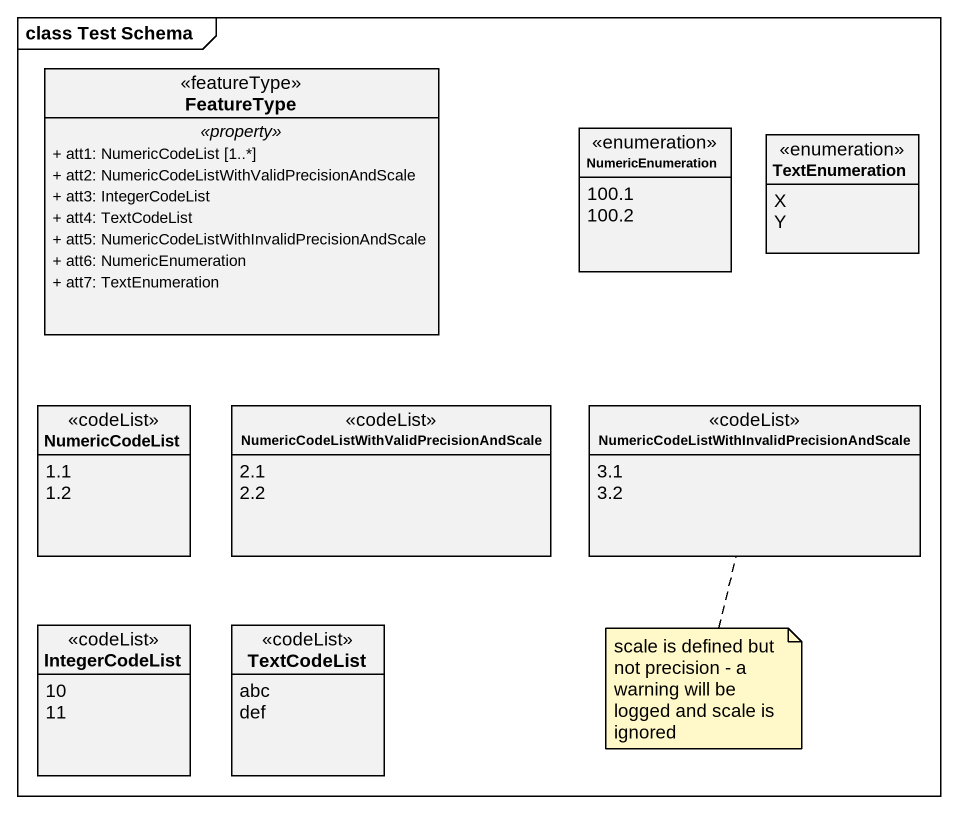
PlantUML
@startuml
mainframe class Test Schema
hide circle
hide empty members
skinparam classAttributeIconSize 0
class FeatureType <<featureType>> {
  .. <<property>> ..
  + att1: NumericCodeList [1..*]
  + att2: NumericCodeListWithValidPrecisionAndScale
  + att3: IntegerCodeList
  + att4: TextCodeList
  + att5: NumericCodeListWithInvalidPrecisionAndScale
  + att6: NumericEnumeration
  + att7: TextEnumeration
}
enum NumericEnumeration {
  100.1
  100.2
}
enum TextEnumeration {
  X
  Y
}
class NumericCodeList <<codeList>> {
  1.1
  1.2
}
class "NumericCodeListWithValidPrecisionAndScale" as NumericCodeListWithValidPrec <<codeList>> {
  2.1
  2.2
}
class "NumericCodeListWithInvalidPrecisionAndScale" as NumericCodeListWithInvalidPr <<codeList>> {
  3.1
  3.2
}
class IntegerCodeList <<codeList>> {
  10
  11
}
class TextCodeList <<codeList>> {
  abc
  def
}
note bottom of NumericCodeListWithInvalidPr : scale is defined but not precision - a warning will be logged and scale is ignored
@enduml
